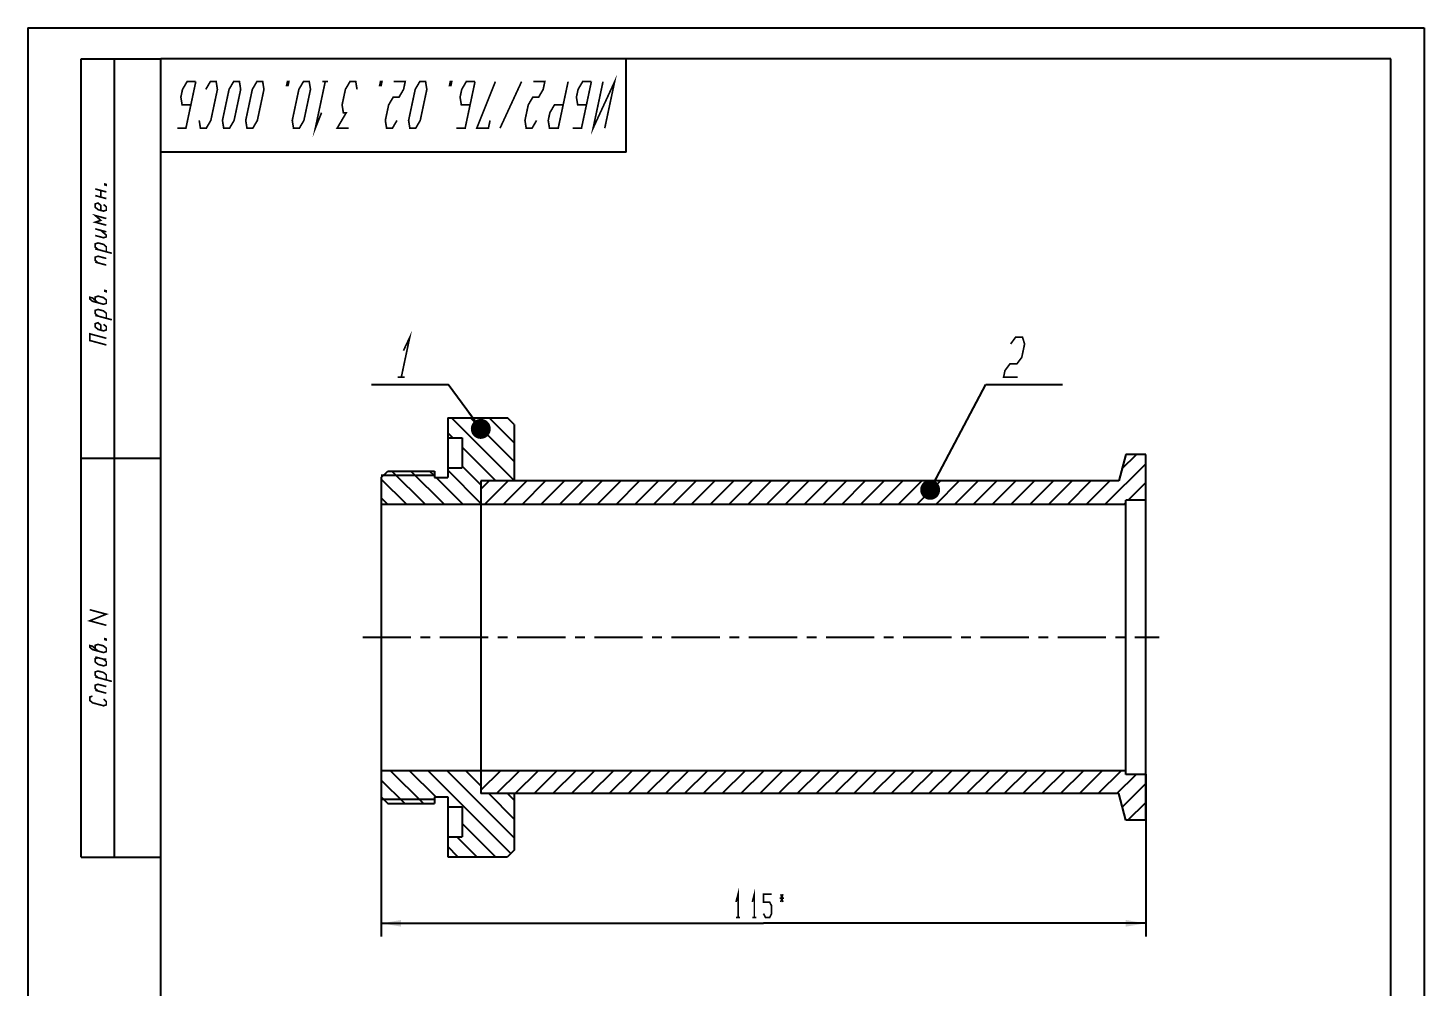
# Model space of a CAD drawing. Header units: millimetres. Extents: x 0 to 210, y 0 to 297.
# Drawn here: x 0 to 210, y 153 to 297 of the extents above; entities that cross this region are included whole.
import ezdxf

# ---------------------------------------------------------------- set-up
doc = ezdxf.new("R2010")
doc.units = ezdxf.units.MM
doc.header["$LTSCALE"] = 19.36
doc.linetypes.add('CENTER', pattern=[0.6, 0.375, -0.075, 0.075, -0.075])
doc.layers.get('0').update_dxf_attribs({"linetype": 'CONTINUOUS'})
doc.layers.add('ALL_AXIS', color=7, linetype='CONTINUOUS')
doc.layers.add('ALL_DIMENSIONS', color=7, linetype='CONTINUOUS')
doc.styles.get("Standard").update_dxf_attribs({"font": 'txt', "width": 0.7})
doc.dimstyles.new('DIMSTYLE_1', dxfattribs={"dimtxt": 3.5, "dimasz": 3, "dimexe": 0.18, "dimexo": 0.0625, "dimgap": 0.09, "dimtad": 1, "dimdsep": 46, "dimtxsty": 'STANDARD', "dimblk": '_FILLED', "dimblk1": '_FILLED', "dimblk2": '_FILLED', "dimcen": 0.09, "dimadec": 0, "dimazin": 0, "dimtp": 0.3, "dimtm": 0.3, "dimtfac": 1, "dimtofl": 0, "dimtmove": 0, "dimatfit": 3, "dimldrblk": '_FILLED', "dimfxl": 1, "dimtolj": 1, "dimarcsym": 0})
doc.dimstyles.get("Standard").update_dxf_attribs({"dimtxt": 3.5, "dimasz": 3, "dimexe": 0.18, "dimexo": 0.0625, "dimgap": 0.09, "dimtad": 1, "dimdsep": 46, "dimtxsty": 'STANDARD', "dimblk": '_FILLED', "dimblk1": '_FILLED', "dimblk2": '_FILLED', "dimcen": 0.09, "dimadec": 0, "dimazin": 0, "dimtol": 1, "dimtp": 0.01, "dimtm": 0.01, "dimtfac": 1, "dimtofl": 0, "dimtmove": 0, "dimatfit": 3, "dimldrblk": '_FILLED', "dimfxl": 1, "dimtolj": 1, "dimarcsym": 0})

# ---------------------------------------------------------------- blocks, each defined once
blk = doc.blocks.new('_FILLED')
at = {"color": 0, "linetype": 'BYBLOCK'}
blk.add_solid([(0, 0), (-1, 0.167), (-1, -0.167)], dxfattribs=at)
blk = doc.blocks.new('*D0')
at = {"layer": 'ALL_DIMENSIONS', "color": 2, "linetype": 'CONTINUOUS'}
for p, q in [((53.14, 185.4), (53.14, 160.4)), ((168.14, 184.8), (168.14, 160.4)), ((53.14, 162.4), (110.64, 162.4)), ((168.14, 162.4), (110.64, 162.4))]:
    blk.add_line(p, q, dxfattribs=at)
at = {"layer": 'ALL_DIMENSIONS', "color": 2, "linetype": 'CONTINUOUS', "xscale": 3, "yscale": 3, "zscale": 3, "rotation": 180}
blk.add_blockref('_FILLED', (53.14, 162.4), dxfattribs=at)
at = {"layer": 'ALL_DIMENSIONS', "color": 2, "linetype": 'CONTINUOUS', "xscale": 3, "yscale": 3, "zscale": 3}
blk.add_blockref('_FILLED', (168.14, 162.4), dxfattribs=at)
blk = doc.blocks.new('BALLOON2001_BL0', base_point=(57.43, 246.94))
at = {"color": 2, "linetype": 'CONTINUOUS'}
blk.add_line((51.67, 243.4), (63.19, 243.4), dxfattribs=at)
at = {"color": 2, "linetype": 'CONTINUOUS', "const_width": 0.25}
for points in [[(56.48, 248.49), (57.43, 250.49), (56.16, 244.49)], [(55.63, 244.49), (56.68, 244.49)]]:
    blk.add_lwpolyline(points, dxfattribs=at)
blk = doc.blocks.new('BALLOON2001_BL1', base_point=(149.86, 246.94))
at = {"color": 2, "linetype": 'CONTINUOUS'}
blk.add_line((144.1, 243.4), (155.62, 243.4), dxfattribs=at)
at = {"color": 2, "linetype": 'CONTINUOUS', "const_width": 0.25}
blk.add_lwpolyline([(147.81, 249.49), (148.55, 250.49), (149.6, 250.49), (149.91, 249.49), (149.49, 247.49), (148.75, 246.49), (147.7, 246.49), (146.96, 245.49), (146.75, 244.49), (148.85, 244.49)], dxfattribs=at)

msp = doc.modelspace()

# ---------------------------------------------------------------- linework, layer by layer
at = {"color": 7, "linetype": 'CONTINUOUS'}
for p, q in [((0, 297), (0, 0)), ((0, 297), (210, 297)), ((210, 297), (210, 0)), ((8, 172.35), (8, 292.35)), ((8, 292.35), (20, 292.35)), ((13, 172.35), (13, 292.35)), ((90, 292.35), (20, 292.35)), ((20, 278.35), (20, 292.35)), ((20, 172.35), (20, 292.35)), ((20, 5), (20, 292.35)), ((205, 292.35), (20, 292.35)), ((90, 278.35), (90, 292.35)), ((205, 5), (205, 292.35)), ((90, 278.35), (20, 278.35)), ((63.14, 238.396), (63.14, 229.396)), ((63.14, 238.396), (72.14, 238.396)), ((73.14, 237.396), (72.14, 238.396)), ((73.14, 237.396), (73.14, 228.896)), ((63.14, 235.396), (65.34, 235.396)), ((65.34, 235.396), (65.34, 230.896)), ((8, 232.35), (20, 232.35)), ((165.14, 232.896), (164.068, 228.896)), ((168.14, 232.896), (165.14, 232.896)), ((168.14, 177.896), (168.14, 232.896)), ((53.14, 229.396), (54.14, 230.396)), ((53.14, 229.396), (53.14, 181.396)), ((54.14, 230.396), (61.14, 230.396)), ((61.14, 230.396), (61.14, 229.396)), ((61.14, 229.396), (63.14, 229.396)), ((63.14, 230.896), (65.34, 230.896)), ((68.14, 228.896), (68.14, 181.896)), ((164.068, 228.896), (68.14, 228.896)), ((53.14, 225.396), (165.14, 225.396)), ((168.14, 225.996), (165.14, 225.996)), ((165.14, 184.796), (165.14, 225.996)), ((53.14, 185.396), (165.14, 185.396)), ((168.14, 184.796), (165.14, 184.796)), ((53.14, 181.396), (54.14, 180.396)), ((61.14, 181.396), (61.14, 180.396)), ((61.14, 181.396), (63.14, 181.396)), ((63.14, 181.396), (63.14, 172.396)), ((164.068, 181.896), (68.14, 181.896)), ((73.14, 181.896), (73.14, 173.396)), ((165.14, 177.896), (164.068, 181.896)), ((54.14, 180.396), (61.14, 180.396)), ((63.14, 179.896), (65.34, 179.896)), ((65.34, 179.896), (65.34, 175.396)), ((168.14, 177.896), (165.14, 177.896)), ((63.14, 175.396), (65.34, 175.396)), ((8, 172.35), (20, 172.35)), ((63.14, 172.396), (72.14, 172.396)), ((73.14, 173.396), (72.14, 172.396))]:
    msp.add_line(p, q, dxfattribs=at)
at = {"color": 2, "linetype": 'CONTINUOUS'}
for p, q in [((73.14, 228.987), (63.731, 238.396)), ((73.14, 231.816), (66.559, 238.396)), ((73.14, 234.644), (69.388, 238.396)), ((63.903, 235.396), (63.14, 236.159)), ((70.403, 228.896), (65.34, 233.959)), ((68.14, 228.33), (65.34, 231.13)), ((162.051, 225.396), (168.14, 231.485)), ((164.561, 230.735), (166.723, 232.896)), ((53.14, 229.746), (61.14, 229.746)), ((56.932, 225.396), (53.14, 229.188)), ((59.76, 225.396), (54.76, 230.396)), ((62.589, 225.396), (57.589, 230.396)), ((61.14, 229.673), (60.417, 230.396)), ((65.417, 225.396), (61.417, 229.396)), ((68.14, 225.502), (63.14, 230.502)), ((68.14, 227.652), (69.385, 228.896)), ((68.713, 225.396), (72.213, 228.896)), ((71.541, 225.396), (75.041, 228.896)), ((74.37, 225.396), (77.87, 228.896)), ((77.198, 225.396), (80.698, 228.896)), ((80.027, 225.396), (83.527, 228.896)), ((82.855, 225.396), (86.355, 228.896)), ((85.684, 225.396), (89.184, 228.896)), ((88.512, 225.396), (92.012, 228.896)), ((91.34, 225.396), (94.84, 228.896)), ((94.169, 225.396), (97.669, 228.896)), ((96.997, 225.396), (100.497, 228.896)), ((99.826, 225.396), (103.326, 228.896)), ((102.654, 225.396), (106.154, 228.896)), ((105.483, 225.396), (108.983, 228.896)), ((108.311, 225.396), (111.811, 228.896)), ((111.139, 225.396), (114.639, 228.896)), ((113.968, 225.396), (117.468, 228.896)), ((116.796, 225.396), (120.296, 228.896)), ((119.625, 225.396), (123.125, 228.896)), ((122.453, 225.396), (125.953, 228.896)), ((125.282, 225.396), (128.782, 228.896)), ((128.11, 225.396), (131.61, 228.896)), ((130.938, 225.396), (134.438, 228.896)), ((133.767, 225.396), (137.267, 228.896)), ((136.595, 225.396), (140.095, 228.896)), ((139.424, 225.396), (142.924, 228.896)), ((142.252, 225.396), (145.752, 228.896)), ((145.081, 225.396), (148.581, 228.896)), ((147.909, 225.396), (151.409, 228.896)), ((150.737, 225.396), (154.237, 228.896)), ((153.566, 225.396), (157.066, 228.896)), ((156.394, 225.396), (159.894, 228.896)), ((159.223, 225.396), (162.723, 228.896)), ((165.48, 225.996), (168.14, 228.657)), ((54.104, 225.396), (53.14, 226.36)), ((164.88, 225.396), (165.14, 225.657)), ((59.506, 180.396), (54.506, 185.396)), ((61.334, 181.396), (57.334, 185.396)), ((72.651, 172.907), (60.162, 185.396)), ((73.14, 175.247), (62.991, 185.396)), ((68.14, 183.075), (65.819, 185.396)), ((68.14, 185.226), (68.311, 185.396)), ((68.14, 182.397), (71.139, 185.396)), ((70.468, 181.896), (73.968, 185.396)), ((73.296, 181.896), (76.796, 185.396)), ((76.125, 181.896), (79.625, 185.396)), ((78.953, 181.896), (82.453, 185.396)), ((81.782, 181.896), (85.282, 185.396)), ((84.61, 181.896), (88.11, 185.396)), ((87.438, 181.896), (90.938, 185.396)), ((90.267, 181.896), (93.767, 185.396)), ((93.095, 181.896), (96.595, 185.396)), ((95.924, 181.896), (99.424, 185.396)), ((98.752, 181.896), (102.252, 185.396)), ((101.581, 181.896), (105.081, 185.396)), ((104.409, 181.896), (107.909, 185.396)), ((107.237, 181.896), (110.737, 185.396)), ((110.066, 181.896), (113.566, 185.396)), ((112.894, 181.896), (116.394, 185.396)), ((115.723, 181.896), (119.223, 185.396)), ((118.551, 181.896), (122.051, 185.396)), ((121.38, 181.896), (124.88, 185.396)), ((124.208, 181.896), (127.708, 185.396)), ((127.036, 181.896), (130.536, 185.396)), ((129.865, 181.896), (133.365, 185.396)), ((132.693, 181.896), (136.193, 185.396)), ((135.522, 181.896), (139.022, 185.396)), ((138.35, 181.896), (141.85, 185.396)), ((141.179, 181.896), (144.679, 185.396)), ((144.007, 181.896), (147.507, 185.396)), ((146.835, 181.896), (150.335, 185.396)), ((149.664, 181.896), (153.164, 185.396)), ((152.492, 181.896), (155.992, 185.396)), ((155.321, 181.896), (158.821, 185.396)), ((158.149, 181.896), (161.649, 185.396)), ((160.978, 181.896), (164.478, 185.396)), ((56.677, 180.396), (53.14, 183.933)), ((163.806, 181.896), (166.706, 184.796)), ((164.611, 179.873), (168.14, 183.402)), ((53.14, 181.046), (61.14, 181.046)), ((73.14, 178.075), (69.319, 181.896)), ((73.14, 180.904), (72.148, 181.896)), ((165.463, 177.896), (168.14, 180.574)), ((70.334, 172.396), (65.34, 177.39)), ((67.506, 172.396), (64.506, 175.396)), ((64.677, 172.396), (63.14, 173.933))]:
    msp.add_line(p, q, dxfattribs=at)
at = {"color": 2, "linetype": 'CONTINUOUS', "const_width": 0.25}
for points in [[(86.762, 281.928), (88.25, 288.928), (85.012, 281.928), (86.5, 288.928)], [(25.25, 288.928), (23.762, 281.928), (22.45, 281.928)], [(25.25, 288.928), (23.937, 288.928), (23.252, 287.761), (23.004, 286.595), (23.194, 285.428), (24.506, 285.428)], [(25.76, 283.095), (25.95, 281.928), (26.825, 281.928), (27.51, 283.095), (28.502, 287.761), (28.313, 288.928), (27.437, 288.928), (26.752, 287.761)], [(31.812, 288.928), (32.002, 287.761), (31.01, 283.095), (30.325, 281.928), (29.45, 281.928), (29.26, 283.095), (30.252, 287.761), (30.938, 288.928), (31.812, 288.928)], [(35.312, 288.928), (35.502, 287.761), (34.51, 283.095), (33.825, 281.928), (32.95, 281.928), (32.76, 283.095), (33.752, 287.761), (34.438, 288.928), (35.312, 288.928)], [(39.031, 288.928), (39.25, 288.928), (39.126, 288.345), (38.907, 288.345), (39.031, 288.928)], [(42.313, 288.928), (42.502, 287.761), (41.51, 283.095), (40.825, 281.928), (39.95, 281.928), (39.76, 283.095), (40.752, 287.761), (41.437, 288.928), (42.313, 288.928)], [(44.164, 284.261), (43.231, 281.928), (44.719, 288.928)], [(45.156, 288.928), (44.281, 288.928)], [(48.262, 281.928), (46.512, 281.928), (47.883, 284.261), (47.446, 284.261), (47.256, 285.428), (47.752, 287.761), (48.437, 288.928), (49.312, 288.928), (49.502, 287.761)], [(53.031, 288.928), (53.25, 288.928), (53.126, 288.345), (52.907, 288.345), (53.031, 288.928)], [(55.51, 283.095), (54.825, 281.928), (53.95, 281.928), (53.76, 283.095), (54.256, 285.428), (54.942, 286.595), (55.817, 286.595), (56.502, 287.761), (56.75, 288.928), (55, 288.928)], [(59.813, 288.928), (60.002, 287.761), (59.01, 283.095), (58.325, 281.928), (57.45, 281.928), (57.26, 283.095), (58.252, 287.761), (58.938, 288.928), (59.813, 288.928)], [(63.531, 288.928), (63.75, 288.928), (63.626, 288.345), (63.407, 288.345), (63.531, 288.928)], [(67.25, 288.928), (65.762, 281.928), (64.45, 281.928)], [(67.25, 288.928), (65.937, 288.928), (65.252, 287.761), (65.004, 286.595), (65.194, 285.428), (66.506, 285.428)], [(70.312, 288.928), (67.512, 281.928), (69.262, 281.928), (69.51, 283.095)], [(74.25, 288.928), (71.012, 281.928)], [(76.51, 283.095), (75.825, 281.928), (74.95, 281.928), (74.76, 283.095), (75.256, 285.428), (75.942, 286.595), (76.817, 286.595), (77.502, 287.761), (77.75, 288.928), (76, 288.928)], [(81.25, 288.928), (79.762, 281.928), (78.45, 281.928), (78.26, 283.095), (78.508, 284.261), (79.194, 285.428), (80.506, 285.428)], [(84.75, 288.928), (83.262, 281.928), (81.95, 281.928)], [(84.75, 288.928), (83.437, 288.928), (82.752, 287.761), (82.504, 286.595), (82.694, 285.428), (84.006, 285.428)], [(11.794, 273.475), (11.794, 273.35), (11.586, 273.406), (11.586, 273.531), (11.794, 273.475)], [(10.127, 272.796), (11.794, 272.35)], [(11.794, 271.35), (10.127, 271.796)], [(10.961, 271.573), (10.961, 272.573)], [(11.794, 267.35), (10.127, 267.796), (10.961, 268.073), (10.127, 268.796), (11.794, 268.35)], [(10.961, 269.573), (10.961, 270.323), (10.544, 270.685), (10.127, 270.546), (10.127, 270.046), (10.544, 269.685), (11.377, 269.462), (11.794, 269.6), (11.794, 270.1), (11.377, 270.462)], [(10.127, 266.796), (11.794, 266.35)], [(10.127, 265.796), (11.377, 265.462), (11.794, 265.6), (11.794, 265.85), (10.961, 266.573)], [(11.794, 263.35), (11.794, 264.1), (11.377, 264.462), (10.544, 264.685), (10.127, 264.546), (10.127, 264.046), (10.544, 263.685)], [(12.627, 263.127), (10.127, 263.796)], [(10.544, 261.685), (10.127, 262.046), (10.127, 262.546), (10.544, 262.685), (11.794, 262.35)], [(11.794, 261.35), (10.127, 261.796)], [(10.544, 255.685), (9.711, 256.408), (9.294, 256.52), (9.294, 256.27), (9.711, 255.908), (11.377, 255.462), (11.794, 255.6), (11.794, 256.1), (11.377, 256.462), (10.544, 256.685), (10.127, 256.546), (10.127, 256.046)], [(11.794, 257.475), (11.794, 257.35), (11.586, 257.406), (11.586, 257.531), (11.794, 257.475)], [(11.794, 253.35), (11.794, 254.1), (11.377, 254.462), (10.544, 254.685), (10.127, 254.546), (10.127, 254.046), (10.544, 253.685)], [(12.627, 253.127), (10.127, 253.796)], [(10.961, 251.573), (10.961, 252.323), (10.544, 252.685), (10.127, 252.546), (10.127, 252.046), (10.544, 251.685), (11.377, 251.462), (11.794, 251.6), (11.794, 252.1), (11.377, 252.462)], [(11.794, 249.35), (9.294, 250.02), (9.294, 251.02), (11.794, 250.35)], [(11.794, 207.204), (9.294, 207.874), (11.794, 208.871), (9.294, 209.541)], [(10.544, 203.331), (9.711, 204.054), (9.294, 204.166), (9.294, 203.916), (9.711, 203.554), (11.377, 203.107), (11.794, 203.246), (11.794, 203.746), (11.377, 204.107), (10.544, 204.331), (10.127, 204.192), (10.127, 203.692)], [(11.794, 205.121), (11.794, 204.996), (11.586, 205.052), (11.586, 205.177), (11.794, 205.121)], [(10.127, 202.442), (11.377, 202.107), (11.794, 202.121)], [(10.544, 202.331), (10.127, 202.192), (10.127, 201.692), (10.544, 201.331), (11.377, 201.107), (11.794, 201.246), (11.794, 201.746), (11.377, 202.107)], [(11.794, 198.996), (11.794, 199.746), (11.377, 200.107), (10.544, 200.331), (10.127, 200.192), (10.127, 199.692), (10.544, 199.331)], [(12.627, 198.772), (10.127, 199.442)], [(10.544, 197.331), (10.127, 197.692), (10.127, 198.192), (10.544, 198.331), (11.794, 197.996)], [(11.794, 196.996), (10.127, 197.442)], [(9.711, 196.554), (9.294, 196.416), (9.294, 195.916), (9.711, 195.554), (11.377, 195.107), (11.794, 195.246), (11.794, 195.746), (11.377, 196.107)]]:
    msp.add_lwpolyline(points, dxfattribs=at)
at = {"layer": 'ALL_AXIS', "color": 7, "linetype": 'CENTER'}
msp.add_line((50.353, 205.396), (170.14, 205.396), dxfattribs=at)
at = {"layer": 'ALL_DIMENSIONS', "color": 2, "linetype": 'CONTINUOUS', "const_width": 0.25}
for points in [[(106.506, 165.605), (106.812, 166.771), (106.812, 163.271)], [(108.956, 165.605), (109.262, 166.771), (109.262, 163.271)], [(110.64, 163.855), (110.946, 163.271), (111.559, 163.271), (111.865, 163.855), (111.865, 165.021), (111.559, 165.605), (110.64, 165.605), (110.64, 166.771), (111.865, 166.771)], [(113.09, 166.188), (113.703, 166.188)], [(113.243, 166.771), (113.55, 165.605)], [(113.55, 166.771), (113.243, 165.605)], [(106.506, 163.271), (107.118, 163.271)], [(108.956, 163.271), (109.568, 163.271)]]:
    msp.add_lwpolyline(points, dxfattribs=at)

# ---------------------------------------------------------------- block references
at = {"color": 2, "linetype": 'CONTINUOUS'}
for name, p in [('BALLOON2001_BL0', (57.431, 246.941)), ('BALLOON2001_BL1', (149.862, 246.941))]:
    msp.add_blockref(name, p, dxfattribs=at)

# ---------------------------------------------------------------- dimensions: what is measured, and where the dimension line sits
at = {"layer": 'ALL_DIMENSIONS', "color": 2, "linetype": 'CONTINUOUS'}
dim = msp.add_linear_dim(base=(168.14, 162.396), p1=(53.14, 185.396), p2=(168.14, 184.796), text='<>*', dimstyle='DIMSTYLE_1', dxfattribs=at)
dim.commit()
dim.dimension.update_dxf_attribs({"geometry": '*D0', "text_midpoint": (105.74, 163.271), "dimtype": 160})

# ---------------------------------------------------------------- leaders
at = {"color": 2, "linetype": 'CONTINUOUS'}
for points in [[(68.118, 236.727), (63.193, 243.396)], [(135.706, 227.567), (144.1, 243.396)]]:
    msp.add_leader(points, dimstyle='STANDARD', override={"dimtad": 0, "dimldrblk": 'DOT'}, dxfattribs=at)

doc.saveas('drawing.dxf')
